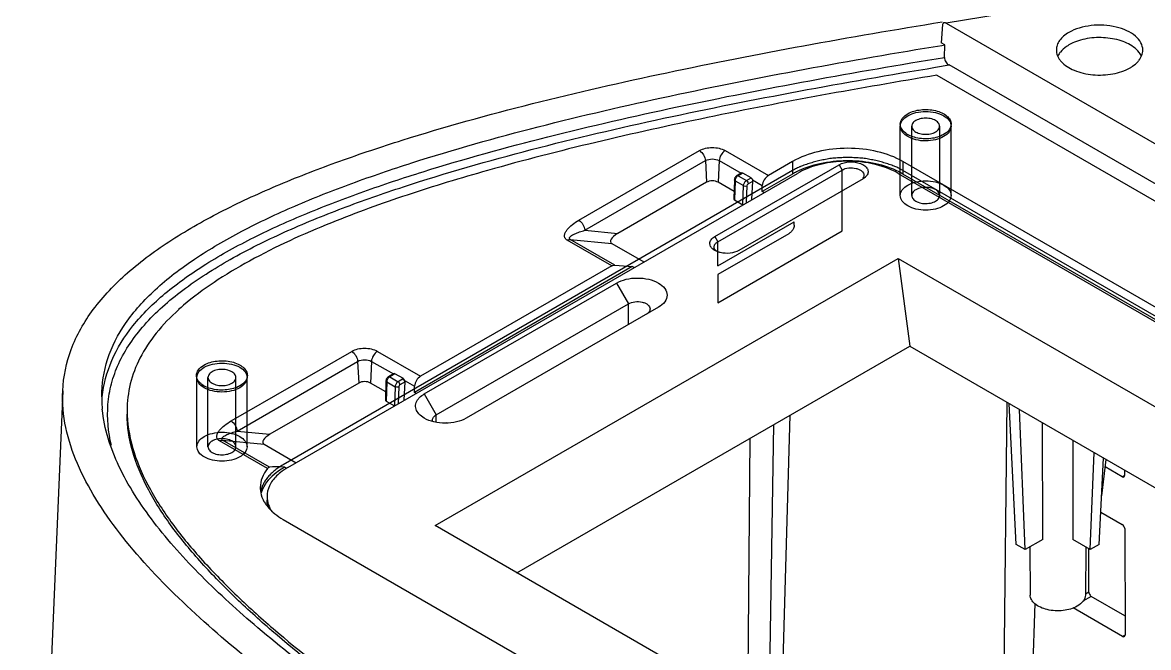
# Model space of a CAD drawing. Header units: millimetres. Extents: x 480 to 3134, y 272 to 1195.
# Drawn here: x 1160 to 1292.8, y 981.4 to 1055.1 of the extents above; entities that cross this region are included whole.
import ezdxf

# ---------------------------------------------------------------- set-up
doc = ezdxf.new("R2010")
doc.units = ezdxf.units.MM

msp = doc.modelspace()

# ---------------------------------------------------------------- linework, layer by layer
at = {"color": 7, "linetype": 'Continuous'}
for p, q in [((1268.48, 1054.84), (1268.32, 1052.68)), ((1268.9, 1055), (1315.34, 1028.19)), ((1268.72, 1052.44), (1268.32, 1052.68)), ((1268.37, 1052.38), (1268.72, 1052.44)), ((1268.69, 1050.97), (1268.72, 1052.44)), ((1267.65, 1049.8), (1269.24, 1050.07)), ((1399.24, 975.01), (1269.24, 1050.07)), ((1267.81, 1048.86), (1396.68, 974.46)), ((1263.48, 1034.68), (1263.48, 1042.85)), ((1264.83, 1034.68), (1264.83, 1042.85)), ((1268.13, 1034.68), (1268.13, 1042.85)), ((1269.48, 1034.68), (1269.48, 1042.85)), ((1225.56, 1031.75), (1239.79, 1039.97)), ((1242.83, 1039.97), (1247.92, 1037.03)), ((1226.27, 1030.57), (1240.5, 1038.79)), ((1240.5, 1038.79), (1240.61, 1036.23)), ((1242.12, 1038.79), (1242.01, 1036.23)), ((1242.12, 1038.79), (1244.7, 1037.3)), ((1250.78, 1038.68), (1247.92, 1037.03)), ((1250.78, 1038.68), (1250.78, 1037.21)), ((1263.8, 1038.68), (1263.8, 1037.21)), ((1379.05, 972.14), (1263.8, 1038.68)), ((1250.78, 1037.62), (1190.68, 1002.92)), ((1191.25, 1002.59), (1251.35, 1037.29)), ((1241.6, 1029.83), (1256.27, 1038.3)), ((1241.96, 1029.21), (1256.63, 1037.68)), ((1244.74, 1037.33), (1244.2, 1037.02)), ((1244.9, 1037.32), (1244.35, 1037.01)), ((1245.88, 1036.75), (1244.9, 1037.32)), ((1251.01, 1037.74), (1250.78, 1037.62)), ((1256.27, 1038.3), (1256.63, 1037.68)), ((1256.63, 1035.24), (1256.63, 1037.68)), ((1263.23, 1037.29), (1378.49, 970.75)), ((1263.8, 1037.62), (1263.49, 1037.79)), ((1379.05, 971.08), (1263.8, 1037.62)), ((1240.61, 1036.23), (1230.15, 1030.19)), ((1243.87, 1035.16), (1242.01, 1036.23)), ((1243.91, 1036.53), (1243.84, 1034.28)), ((1243.99, 1036.41), (1243.93, 1034.15)), ((1244.01, 1036.5), (1243.99, 1036.41)), ((1243.99, 1036.41), (1244.98, 1035.84)), ((1244.35, 1037.01), (1245.34, 1036.43)), ((1259.1, 1036.66), (1244.43, 1028.19)), ((1245.34, 1036.43), (1245.88, 1036.75)), ((1245.55, 1036.07), (1246.08, 1036.37)), ((1245.98, 1034.2), (1246.08, 1036.37)), ((1246.05, 1036.52), (1247.21, 1035.85)), ((1250.78, 1037.21), (1247.18, 1035.13)), ((1379.05, 970.67), (1263.8, 1037.21)), ((1244.92, 1033.58), (1244.98, 1035.84)), ((1245.35, 1033.83), (1245.41, 1035.83)), ((1247.18, 1035.13), (1247.21, 1035.85)), ((1247.39, 1035.01), (1247.18, 1035.13)), ((1256.63, 1030.5), (1256.63, 1035.24)), ((1243.93, 1034.15), (1244.92, 1033.58)), ((1241.96, 1026.36), (1250.98, 1031.57)), ((1250.98, 1031.16), (1250.98, 1031.57)), ((1229.46, 1026.37), (1224.2, 1029.41)), ((1229.81, 1026.47), (1224.55, 1029.5)), ((1224.55, 1029.5), (1229.46, 1029.01)), ((1226.27, 1030.57), (1230.15, 1030.19)), ((1241.6, 1029.83), (1241.96, 1029.21)), ((1241.96, 1022.03), (1256.63, 1030.5)), ((1250.33, 1030.17), (1241.96, 1025.34)), ((1229.46, 1029.01), (1233.24, 1026.84)), ((1241.96, 1028.06), (1241.96, 1029.21)), ((1241.96, 1026.36), (1241.96, 1028.06)), ((1208.62, 995.74), (1263.22, 1027.26)), ((1263.22, 1027.26), (1264.59, 1016.92)), ((1263.22, 1027.26), (1361.11, 970.75)), ((1231.87, 1026.29), (1206.17, 1011.45)), ((1229.46, 1026.37), (1206.91, 1013.35)), ((1229.81, 1026.47), (1231.87, 1026.29)), ((1232.08, 1026.17), (1231.87, 1026.29)), ((1241.96, 1025.34), (1241.96, 1022.03)), ((1207.34, 1011.27), (1230, 1024.35)), ((1230, 1024.35), (1231.41, 1021.9)), ((1208.75, 1008.82), (1231.41, 1021.9)), ((1234.95, 1021.49), (1212.29, 1008.41)), ((1231.41, 1019.45), (1231.41, 1021.9)), ((1184.55, 1008.08), (1198.78, 1016.29)), ((1201.82, 1016.29), (1206.91, 1013.35)), ((1218.27, 990.17), (1264.59, 1016.92)), ((1264.59, 1016.92), (1352.83, 965.97)), ((1185.26, 1006.89), (1199.48, 1015.11)), ((1199.48, 1015.11), (1199.6, 1012.55)), ((1201.11, 1015.11), (1201, 1012.55)), ((1201.11, 1015.11), (1203.69, 1013.62)), ((1203.72, 1013.65), (1203.12, 1013.3)), ((1203.88, 1013.64), (1203.27, 1013.29)), ((1204.87, 1013.07), (1203.88, 1013.64)), ((1180.52, 1005.04), (1180.52, 1013.2)), ((1181.82, 1005.04), (1181.82, 1013.2)), ((1185.12, 1005.04), (1185.12, 1013.2)), ((1186.43, 1005.04), (1186.43, 1013.2)), ((1199.6, 1012.55), (1189.13, 1006.51)), ((1202.79, 1011.52), (1201, 1012.55)), ((1202.82, 1012.81), (1202.76, 1010.56)), ((1202.91, 1012.69), (1202.84, 1010.43)), ((1202.92, 1012.78), (1202.91, 1012.69)), ((1202.91, 1012.69), (1203.9, 1012.12)), ((1203.16, 1013.31), (1203.12, 1013.3)), ((1203.27, 1013.29), (1204.26, 1012.71)), ((1203.9, 1012.12), (1203.83, 1009.86)), ((1204.87, 1013.07), (1204.26, 1012.71)), ((1204.33, 1012.11), (1204.27, 1010.11)), ((1205.07, 1012.69), (1204.47, 1012.35)), ((1204.82, 1012.96), (1206.2, 1012.17)), ((1204.97, 1010.52), (1205.07, 1012.69)), ((1206.17, 1011.45), (1206.2, 1012.17)), ((1164.7, 1011.63), (1159.95, 900.68)), ((1206.38, 1011.33), (1206.17, 1011.45)), ((1207.34, 1011.27), (1208.75, 1008.82)), ((1202.84, 1010.43), (1203.83, 1009.86)), ((1276.07, 1010.29), (1275.47, 957.15)), ((1277.17, 993.51), (1276.32, 1010.14)), ((1278.23, 992.9), (1277.54, 1009.44)), ((1208.75, 1007.93), (1208.75, 1008.82)), ((1249.47, 972.16), (1250.49, 1008.78)), ((1185.26, 1006.89), (1189.13, 1006.51)), ((1209.88, 1007.84), (1209.97, 1007.89)), ((1209.97, 1007.83), (1209.97, 1007.89)), ((1248.02, 973), (1248.55, 1007.66)), ((1280.29, 994.09), (1280.26, 1007.87)), ((1188.84, 1002.46), (1183.19, 1005.73)), ((1189.08, 1002.63), (1183.54, 1005.82)), ((1183.54, 1005.82), (1188.45, 1005.34)), ((1245.72, 1006.02), (1245.47, 974.47)), ((1283.85, 1005.79), (1283.83, 994.09)), ((1188.45, 1005.34), (1192.22, 1003.16)), ((1285.89, 992.9), (1286.37, 1004.34)), ((1286.95, 993.51), (1287.47, 1003.7)), ((1287.24, 999.23), (1287.75, 1003.54)), ((1190.68, 1002.63), (1190.68, 1002.51)), ((1190.86, 1002.61), (1190.68, 1002.63)), ((1190.86, 1002.61), (1190.68, 1002.51)), ((1191.09, 1002.48), (1190.86, 1002.61)), ((1289.65, 1001.49), (1287.64, 1002.65)), ((1289.93, 1001.65), (1289.65, 1001.49)), ((1289.93, 1002.28), (1289.93, 1001.65)), ((1190.68, 996.47), (1305.94, 929.93)), ((1287.14, 997.32), (1289.67, 995.87)), ((1306.51, 939.23), (1208.62, 995.74)), ((1289.95, 995.38), (1289.99, 982.83)), ((1278.23, 992.9), (1277.17, 993.51)), ((1280.29, 994.09), (1278.23, 992.9)), ((1285.89, 992.9), (1283.83, 994.09)), ((1286.95, 993.51), (1285.89, 992.9)), ((1278.75, 993.2), (1278.81, 987.55)), ((1285.37, 993.2), (1285.31, 987.55)), ((1285.73, 987.88), (1285.73, 992.99)), ((1286.01, 987.39), (1285.03, 986.82)), ((1285.73, 987.88), (1285.31, 987.64)), ((1289.98, 985.1), (1286.01, 987.39)), ((1279.34, 986.56), (1278.39, 955.46)), ((1289.71, 982.66), (1283.87, 986.03)), ((1289.99, 982.83), (1289.71, 982.66))]:
    msp.add_line(p, q, dxfattribs=at)
for centre, radius, start, end in [((1421.87, 117.14), 950.26, 98.91183, 99.2636), ((1284.49, 1052.3), 2.72, 217.9424, 221.4531), ((1289.49, 1052.29), 2.72, 318.525, 322.0413), ((1257.29, 1024.29), 14.42, 92.9309, 94.1588), ((1257.29, 1022.74), 16.03, 89.4398, 90.5605), ((1255.31, 1029.37), 9.05, 116.6633, 119.9676), ((1259.27, 1029.37), 9.05, 60.0328, 63.3371), ((1244.54, 1036.49), 0.637, 140.4187, 158.3885), ((1198.5, 998.93), 30.03, 130.6264, 132.1027), ((1184.52, 1010.94), 15.23, 180.0223, 184.6759), ((1185.1, 1010.98), 15.81, 184.6563, 185.4274), ((1208.67, 1009.04), 1.73, 316.006, 318.4188), ((1194.77, 996.45), 7.08, 123.4743, 124.0587), ((1194.86, 996.31), 7.25, 122.3926, 123.4725), ((1194.93, 996.19), 7.39, 122.0291, 122.395), ((1194.99, 996.1), 7.49, 121.3536, 122.0284), ((1195.09, 995.93), 7.7, 119.9959, 121.3506), ((1191.41, 998.68), 3.43, 156.6551, 164.6098), ((1191.73, 1000.44), 3.78, 204.809, 207.935), ((1191.88, 1000.52), 3.96, 207.9323, 210.3196)]:
    msp.add_arc(centre, radius, start, end, dxfattribs=at)
for centre, major_axis, ratio, start_param, end_param in [((1245.87, 1036.49), (-0.137, 0.267), 0.606734, -2.327116, -1.794502), ((1244.14, 1034.27), (0.3, 0), 0.577342, 3.124126, 3.926386), ((1230.92, 1029.82), (1.6, 0.65), 0.39099, 1.91164, 3.437021), ((1203.86, 1013.39), (-0.137, 0.267), 0.606734, -0.756319, 0.029056), ((1204.85, 1012.82), (-0.137, 0.267), 0.606734, -2.327116, -0.756319), ((1203.06, 1010.55), (0.3, 0), 0.577342, 3.124126, 3.926386), ((1189.91, 1006.14), (1.6, 0.65), 0.39099, 1.91164, 3.437021), ((1197.19, 998.87), (9.17, -3.21), 0.220653, 2.433303, 2.726646), ((1289.65, 1001.82), (-0.201, 0.346), 0.575338, -3.928715, -2.357919), ((1289.67, 995.54), (-0.201, 0.346), 0.575338, -2.357919, -0.787123), ((1289.7, 982.99), (-0.201, 0.346), 0.575338, -3.928715, -2.357919)]:
    msp.add_ellipse(centre, major_axis=major_axis, ratio=ratio, start_param=start_param, end_param=end_param, dxfattribs=at)
for points, knots in [([(1164.7, 1011.63), (1164.77, 1013.29), (1165.48, 1016.74), (1168.22, 1021.51), (1172.37, 1025.81), (1177.62, 1029.64), (1183.69, 1033.05), (1190.34, 1036.08), (1197.41, 1038.8), (1207.31, 1042.11), (1220.16, 1045.65), (1235.98, 1049.26), (1252.11, 1052.41), (1262.97, 1054.27), (1268.43, 1055.16)], [0, 0, 0, 0, 0.042396, 0.087927, 0.138334, 0.193654, 0.252987, 0.315314, 0.379812, 0.445888, 0.581228, 0.719316, 0.8591, 1, 1, 1, 1]), ([(1268.54, 1055), (1268.54, 1054.99), (1268.5, 1054.94), (1268.49, 1054.89), (1268.48, 1054.84)], [0, 0, 0, 0, 0.227967, 1, 1, 1, 1]), ([(1268.9, 1055), (1268.88, 1055.01), (1268.8, 1055.05), (1268.72, 1055.07), (1268.66, 1055.06)], [0, 0, 0, 0, 0.279605, 1, 1, 1, 1]), ([(1292.09, 1051.83), (1292.09, 1052.12), (1291.91, 1052.76), (1291.22, 1053.55), (1290.19, 1054.17), (1288.91, 1054.6), (1287.48, 1054.8), (1286.01, 1054.76), (1284.61, 1054.48), (1283.76, 1054.13), (1283.38, 1053.91)], [0, 0, 0, 0, 0.086934, 0.186404, 0.303795, 0.437609, 0.582115, 0.729425, 0.871188, 1, 1, 1, 1]), ([(1283.38, 1053.91), (1283.16, 1053.78), (1282.75, 1053.5), (1282.27, 1052.99), (1281.96, 1052.43), (1281.89, 1052.02), (1281.89, 1051.83)], [0, 0, 0, 0, 0.289541, 0.549114, 0.782258, 1, 1, 1, 1]), ([(1291.17, 1052.05), (1290.69, 1052.44), (1289.47, 1053.03), (1287.42, 1053.38), (1285.3, 1053.23), (1283.95, 1052.77), (1283.38, 1052.44)], [0, 0, 0, 0, 0.225651, 0.487909, 0.756855, 1, 1, 1, 1]), ([(1169.29, 1010.93), (1169.29, 1012.42), (1169.77, 1015.52), (1172.03, 1019.86), (1175.63, 1023.82), (1180.34, 1027.39), (1185.91, 1030.62), (1192.14, 1033.55), (1198.86, 1036.19), (1208.4, 1039.43), (1220.9, 1042.94), (1236.38, 1046.51), (1252.26, 1049.65), (1262.97, 1051.5), (1268.37, 1052.38)], [0, 0, 0, 0, 0.039729, 0.081845, 0.12877, 0.181247, 0.238699, 0.300094, 0.364462, 0.431037, 0.568708, 0.710311, 0.854353, 1, 1, 1, 1]), ([(1283.38, 1052.44), (1283.28, 1052.38), (1282.91, 1052.15), (1282.57, 1051.85), (1282.37, 1051.6)], [0, 0, 0, 0, 0.268125, 1, 1, 1, 1]), ([(1291.91, 1051.12), (1291.88, 1051.21), (1291.68, 1051.56), (1291.4, 1051.85), (1291.17, 1052.05)], [0, 0, 0, 0, 0.23318, 1, 1, 1, 1]), ([(1169.36, 1010.91), (1169.51, 1012.38), (1170.31, 1015.42), (1172.95, 1019.57), (1176.81, 1023.35), (1181.68, 1026.77), (1187.32, 1029.87), (1193.57, 1032.67), (1200.25, 1035.22), (1209.69, 1038.35), (1222.02, 1041.74), (1237.25, 1045.22), (1252.86, 1048.29), (1263.39, 1050.1), (1268.69, 1050.97)], [0, 0, 0, 0, 0.039832, 0.082854, 0.130949, 0.184393, 0.242448, 0.304102, 0.368467, 0.43486, 0.571837, 0.712501, 0.85548, 1, 1, 1, 1]), ([(1268.69, 1050.97), (1268.68, 1050.78), (1268.83, 1050.42), (1269.08, 1050.15), (1269.24, 1050.07)], [0, 0, 0, 0, 0.505611, 1, 1, 1, 1]), ([(1281.89, 1051.83), (1281.89, 1051.62), (1281.97, 1051.18), (1282.2, 1050.8), (1282.34, 1050.62)], [0, 0, 0, 0, 0.480541, 1, 1, 1, 1]), ([(1282.37, 1051.6), (1282.33, 1051.56), (1282.21, 1051.4), (1282.1, 1051.22), (1282.04, 1051.08)], [0, 0, 0, 0, 0.259806, 1, 1, 1, 1]), ([(1291.64, 1050.62), (1291.78, 1050.8), (1292, 1051.18), (1292.09, 1051.62), (1292.09, 1051.83)], [0, 0, 0, 0, 0.519482, 1, 1, 1, 1]), ([(1170.44, 1005.17), (1170.06, 1006.76), (1169.82, 1009.25), (1170.38, 1012.51), (1171.57, 1015.8), (1174.3, 1019.72), (1178.9, 1023.75), (1184.53, 1027.31), (1190.88, 1030.46), (1197.73, 1033.26), (1207.41, 1036.64), (1220.04, 1040.24), (1235.62, 1043.88), (1251.54, 1047.05), (1262.26, 1048.92), (1267.65, 1049.8)], [0, 0, 0, 0, 0.042545, 0.063992, 0.086097, 0.133675, 0.186962, 0.245301, 0.307382, 0.3721, 0.438679, 0.57549, 0.715363, 0.857083, 1, 1, 1, 1]), ([(1282.44, 1050.49), (1282.86, 1050.03), (1284.08, 1049.28), (1286.22, 1048.82), (1288.5, 1048.91), (1289.97, 1049.39), (1290.59, 1049.75)], [0, 0, 0, 0, 0.215589, 0.476824, 0.751244, 1, 1, 1, 1]), ([(1290.59, 1049.75), (1290.69, 1049.8), (1291.03, 1050.01), (1291.34, 1050.27), (1291.53, 1050.49)], [0, 0, 0, 0, 0.2662, 1, 1, 1, 1]), ([(1267.81, 1048.86), (1258.75, 1047.36), (1245.29, 1044.93), (1227.65, 1041.04), (1219.04, 1038.83), (1214.81, 1037.63)], [0, 0, 0, 0, 0.508048, 0.756862, 1, 1, 1, 1]), ([(1263.48, 1043.09), (1263.48, 1043.33), (1263.69, 1043.85), (1264.11, 1044.17), (1264.36, 1044.32)], [0, 0, 0, 0, 0.449171, 1, 1, 1, 1]), ([(1268.6, 1041.62), (1268.3, 1041.45), (1267.6, 1041.19), (1266.48, 1041.07), (1265.36, 1041.19), (1264.39, 1041.55), (1263.69, 1042.09), (1263.39, 1042.85), (1263.69, 1043.6), (1264.11, 1043.93), (1264.36, 1044.07)], [0, 0, 0, 0, 0.138747, 0.292446, 0.446145, 0.584893, 0.699203, 0.792447, 0.88569, 1, 1, 1, 1]), ([(1264.36, 1044.32), (1264.82, 1044.58), (1265.93, 1044.88), (1267.34, 1044.81), (1268.37, 1044.47), (1268.97, 1044.1), (1269.38, 1043.64), (1269.48, 1043.26), (1269.48, 1043.09)], [0, 0, 0, 0, 0.269887, 0.561312, 0.695453, 0.813137, 0.912853, 1, 1, 1, 1]), ([(1264.36, 1044.07), (1264.66, 1044.25), (1265.36, 1044.5), (1266.48, 1044.62), (1267.6, 1044.5), (1268.57, 1044.15), (1269.28, 1043.6), (1269.57, 1042.85), (1269.28, 1042.09), (1268.85, 1041.77), (1268.6, 1041.62)], [0, 0, 0, 0, 0.138747, 0.292446, 0.446145, 0.584893, 0.699203, 0.792447, 0.88569, 1, 1, 1, 1]), ([(1268.6, 1041.87), (1268.14, 1041.6), (1267.03, 1041.3), (1265.63, 1041.37), (1264.6, 1041.71), (1263.99, 1042.08), (1263.59, 1042.54), (1263.48, 1042.92), (1263.48, 1043.09)], [0, 0, 0, 0, 0.269887, 0.561312, 0.695453, 0.813137, 0.912853, 1, 1, 1, 1]), ([(1265.32, 1043.52), (1265.16, 1043.43), (1264.89, 1043.23), (1264.78, 1042.71), (1265.09, 1042.27), (1265.63, 1042), (1266.3, 1041.87), (1267.01, 1041.91), (1267.46, 1042.06), (1267.65, 1042.17)], [0, 0, 0, 0, 0.128556, 0.232561, 0.34594, 0.491218, 0.662554, 0.839737, 1, 1, 1, 1]), ([(1267.65, 1042.17), (1267.8, 1042.26), (1268.07, 1042.47), (1268.18, 1042.98), (1267.87, 1043.42), (1267.34, 1043.7), (1266.66, 1043.82), (1265.96, 1043.78), (1265.51, 1043.63), (1265.32, 1043.52)], [0, 0, 0, 0, 0.128556, 0.232561, 0.34594, 0.491218, 0.662554, 0.839737, 1, 1, 1, 1]), ([(1269.48, 1043.09), (1269.48, 1042.86), (1269.28, 1042.34), (1268.85, 1042.01), (1268.6, 1041.87)], [0, 0, 0, 0, 0.449171, 1, 1, 1, 1]), ([(1239.79, 1039.97), (1240.24, 1040.23), (1241.31, 1040.43), (1242.38, 1040.23), (1242.83, 1039.97)], [0, 0, 0, 0, 0.500001, 1, 1, 1, 1]), ([(1239.79, 1039.97), (1239.99, 1039.85), (1240.32, 1039.48), (1240.49, 1039.02), (1240.5, 1038.79)], [0, 0, 0, 0, 0.496693, 1, 1, 1, 1]), ([(1242.83, 1039.97), (1242.63, 1039.85), (1242.3, 1039.48), (1242.13, 1039.02), (1242.12, 1038.79)], [0, 0, 0, 0, 0.496692, 1, 1, 1, 1]), ([(1263.8, 1038.68), (1262.87, 1039.22), (1260.72, 1039.99), (1257.29, 1040.37), (1253.86, 1039.99), (1251.71, 1039.22), (1250.78, 1038.68)], [0, 0, 0, 0, 0.237238, 0.500001, 0.762763, 1, 1, 1, 1]), ([(1240.5, 1038.79), (1240.74, 1038.93), (1241.31, 1039.04), (1241.88, 1038.93), (1242.12, 1038.79)], [0, 0, 0, 0, 0.499999, 1, 1, 1, 1]), ([(1257.13, 1038.77), (1256.08, 1038.76), (1254.05, 1038.54), (1252.11, 1037.9), (1251.24, 1037.46)], [0, 0, 0, 0, 0.521135, 1, 1, 1, 1]), ([(1256.24, 1038.68), (1255.35, 1038.61), (1253.66, 1038.33), (1252.05, 1037.7), (1251.35, 1037.29)], [0, 0, 0, 0, 0.524821, 1, 1, 1, 1]), ([(1262.62, 1038.19), (1262.42, 1038.26), (1262.01, 1038.4), (1261.49, 1038.56), (1261.08, 1038.7), (1260.64, 1038.8), (1260.07, 1038.9), (1259.51, 1039.01), (1259.06, 1039.08), (1258.59, 1039.1), (1258.12, 1039.13), (1257.65, 1039.15), (1257.29, 1039.19), (1256.94, 1039.15), (1256.47, 1039.13), (1256, 1039.1), (1255.53, 1039.08), (1255.07, 1039.01), (1254.51, 1038.9), (1253.95, 1038.8), (1253.5, 1038.71), (1253.1, 1038.56), (1252.58, 1038.4), (1252.16, 1038.26), (1251.96, 1038.19)], [0, 0, 0, 0, 0.0625, 0.125, 0.15625, 0.1875, 0.25, 0.3125, 0.34375, 0.375, 0.4375, 0.46875, 0.5, 0.53125, 0.5625, 0.625, 0.65625, 0.6875, 0.75, 0.8125, 0.84375, 0.875, 0.9375, 1, 1, 1, 1]), ([(1256.27, 1038.3), (1256.64, 1038.51), (1257.51, 1038.71), (1258.58, 1038.58), (1259.29, 1038.21), (1259.63, 1037.86), (1259.73, 1037.42), (1259.62, 1037.15), (1259.54, 1037.04)], [0, 0, 0, 0, 0.285042, 0.583116, 0.710668, 0.816265, 0.906698, 1, 1, 1, 1]), ([(1263.23, 1037.29), (1262.28, 1037.84), (1260.07, 1038.6), (1257.75, 1038.76), (1256.55, 1038.7)], [0, 0, 0, 0, 0.474759, 1, 1, 1, 1]), ([(1263.34, 1037.46), (1262.47, 1037.9), (1260.53, 1038.54), (1258.5, 1038.76), (1257.45, 1038.77)], [0, 0, 0, 0, 0.478866, 1, 1, 1, 1]), ([(1214.81, 1037.63), (1211.63, 1036.73), (1205.42, 1034.85), (1199.32, 1032.65), (1196.38, 1031.46)], [0, 0, 0, 0, 0.510487, 1, 1, 1, 1]), ([(1244.74, 1037.33), (1244.77, 1037.35), (1244.83, 1037.35), (1244.88, 1037.33), (1244.9, 1037.32)], [0, 0, 0, 0, 0.719958, 1, 1, 1, 1]), ([(1251.96, 1038.19), (1251.88, 1038.16), (1251.76, 1038.11), (1251.61, 1038.04), (1251.42, 1037.96), (1251.26, 1037.88), (1251.09, 1037.79), (1251.01, 1037.74)], [0, 0, 0, 0, 0.25, 0.375, 0.5, 0.75, 1, 1, 1, 1]), ([(1256.63, 1037.68), (1256.86, 1037.82), (1257.42, 1037.97), (1258.12, 1037.93), (1258.63, 1037.76), (1258.93, 1037.58), (1259.14, 1037.35), (1259.19, 1037.16), (1259.19, 1037.07)], [0, 0, 0, 0, 0.269912, 0.561327, 0.695469, 0.813137, 0.91285, 1, 1, 1, 1]), ([(1263.49, 1037.79), (1263.43, 1037.82), (1263.3, 1037.89), (1262.99, 1038.04), (1262.8, 1038.12), (1262.62, 1038.19)], [0, 0, 0, 0, 0.25, 0.5, 1, 1, 1, 1]), ([(1242.01, 1036.23), (1241.8, 1036.35), (1241.31, 1036.44), (1240.82, 1036.35), (1240.61, 1036.23)], [0, 0, 0, 0, 0.500001, 1, 1, 1, 1]), ([(1243.99, 1036.41), (1243.98, 1036.42), (1243.94, 1036.44), (1243.91, 1036.49), (1243.91, 1036.53)], [0, 0, 0, 0, 0.298539, 1, 1, 1, 1]), ([(1244.35, 1037.01), (1244.32, 1036.99), (1244.19, 1036.89), (1244.09, 1036.75), (1244.05, 1036.64)], [0, 0, 0, 0, 0.228603, 1, 1, 1, 1]), ([(1244.35, 1037.01), (1244.33, 1037.01), (1244.29, 1037.04), (1244.23, 1037.04), (1244.2, 1037.02)], [0, 0, 0, 0, 0.29391, 1, 1, 1, 1]), ([(1244.98, 1035.84), (1244.99, 1035.96), (1245.07, 1036.19), (1245.24, 1036.37), (1245.34, 1036.43)], [0, 0, 0, 0, 0.502232, 1, 1, 1, 1]), ([(1245.34, 1036.43), (1245.37, 1036.42), (1245.48, 1036.32), (1245.55, 1036.18), (1245.55, 1036.07)], [0, 0, 0, 0, 0.240497, 1, 1, 1, 1]), ([(1245.88, 1036.75), (1245.9, 1036.74), (1245.98, 1036.68), (1246.03, 1036.59), (1246.05, 1036.52)], [0, 0, 0, 0, 0.227662, 1, 1, 1, 1]), ([(1247.92, 1037.03), (1247.72, 1036.91), (1247.39, 1036.54), (1247.22, 1036.08), (1247.21, 1035.85)], [0, 0, 0, 0, 0.496706, 1, 1, 1, 1]), ([(1259.19, 1037.07), (1259.19, 1037.04), (1259.18, 1036.92), (1259.12, 1036.8), (1259.06, 1036.72)], [0, 0, 0, 0, 0.239432, 1, 1, 1, 1]), ([(1259.39, 1036.87), (1259.37, 1036.85), (1259.28, 1036.77), (1259.18, 1036.71), (1259.1, 1036.66)], [0, 0, 0, 0, 0.239219, 1, 1, 1, 1]), ([(1268.6, 1033.46), (1268.3, 1033.28), (1267.6, 1033.03), (1266.48, 1032.91), (1265.36, 1033.03), (1264.39, 1033.38), (1263.69, 1033.93), (1263.39, 1034.68), (1263.69, 1035.44), (1264.11, 1035.76), (1264.36, 1035.91)], [0, 0, 0, 0, 0.138747, 0.292446, 0.446145, 0.584893, 0.699203, 0.792447, 0.88569, 1, 1, 1, 1]), ([(1264.36, 1035.91), (1264.66, 1036.08), (1265.36, 1036.33), (1266.48, 1036.46), (1267.6, 1036.33), (1268.57, 1035.98), (1269.28, 1035.44), (1269.57, 1034.68), (1269.28, 1033.93), (1268.85, 1033.6), (1268.6, 1033.46)], [0, 0, 0, 0, 0.138747, 0.292446, 0.446145, 0.584893, 0.699203, 0.792447, 0.88569, 1, 1, 1, 1]), ([(1244.98, 1035.84), (1245.01, 1035.82), (1245.15, 1035.77), (1245.31, 1035.78), (1245.41, 1035.83)], [0, 0, 0, 0, 0.241417, 1, 1, 1, 1]), ([(1265.32, 1035.36), (1265.16, 1035.27), (1264.89, 1035.06), (1264.78, 1034.55), (1265.09, 1034.11), (1265.63, 1033.83), (1266.3, 1033.7), (1267.01, 1033.75), (1267.46, 1033.9), (1267.65, 1034.01)], [0, 0, 0, 0, 0.128556, 0.232561, 0.34594, 0.491218, 0.662554, 0.839737, 1, 1, 1, 1]), ([(1267.65, 1034.01), (1267.8, 1034.1), (1268.07, 1034.3), (1268.18, 1034.82), (1267.87, 1035.26), (1267.34, 1035.53), (1266.66, 1035.66), (1265.96, 1035.62), (1265.51, 1035.47), (1265.32, 1035.36)], [0, 0, 0, 0, 0.128556, 0.232561, 0.34594, 0.491218, 0.662554, 0.839737, 1, 1, 1, 1]), ([(1196.38, 1031.46), (1193.08, 1030.13), (1188.34, 1027.99), (1182.6, 1024.56), (1180.09, 1022.7), (1178.95, 1021.72)], [0, 0, 0, 0, 0.53269, 0.775982, 1, 1, 1, 1]), ([(1224.2, 1029.41), (1224.09, 1029.47), (1223.89, 1029.66), (1223.86, 1030.04), (1223.99, 1030.37), (1224.29, 1030.8), (1224.81, 1031.28), (1225.3, 1031.6), (1225.56, 1031.75)], [0, 0, 0, 0, 0.125637, 0.230434, 0.339012, 0.456516, 0.715231, 1, 1, 1, 1]), ([(1225.56, 1031.75), (1225.77, 1031.64), (1226.09, 1031.27), (1226.26, 1030.81), (1226.27, 1030.57)], [0, 0, 0, 0, 0.496692, 1, 1, 1, 1]), ([(1250.98, 1031.16), (1250.98, 1031.07), (1250.94, 1030.89), (1250.81, 1030.62), (1250.6, 1030.37), (1250.43, 1030.23), (1250.33, 1030.17)], [0, 0, 0, 0, 0.203355, 0.451527, 0.723341, 1, 1, 1, 1]), ([(1224.2, 1029.41), (1224.23, 1029.42), (1224.34, 1029.48), (1224.47, 1029.51), (1224.55, 1029.5)], [0, 0, 0, 0, 0.279639, 1, 1, 1, 1]), ([(1224.55, 1029.5), (1224.51, 1029.53), (1224.44, 1029.59), (1224.46, 1029.71), (1224.53, 1029.8), (1224.65, 1029.91), (1224.83, 1030.03), (1225.08, 1030.15), (1225.36, 1030.27), (1225.75, 1030.42), (1226.06, 1030.51), (1226.27, 1030.57)], [0, 0, 0, 0, 0.062762, 0.106595, 0.153502, 0.205189, 0.319249, 0.443422, 0.574809, 0.711885, 1, 1, 1, 1]), ([(1241.02, 1029.01), (1241.02, 1029.17), (1241.15, 1029.51), (1241.44, 1029.73), (1241.6, 1029.83)], [0, 0, 0, 0, 0.44925, 1, 1, 1, 1]), ([(1241.17, 1028.57), (1241.14, 1028.6), (1241.06, 1028.73), (1241.02, 1028.89), (1241.02, 1029.01)], [0, 0, 0, 0, 0.266096, 1, 1, 1, 1]), ([(1241.6, 1028.19), (1241.56, 1028.22), (1241.4, 1028.32), (1241.25, 1028.45), (1241.17, 1028.57)], [0, 0, 0, 0, 0.271611, 1, 1, 1, 1]), ([(1241.52, 1028.6), (1241.52, 1028.72), (1241.62, 1028.98), (1241.83, 1029.14), (1241.96, 1029.21)], [0, 0, 0, 0, 0.449249, 1, 1, 1, 1]), ([(1241.63, 1028.27), (1241.61, 1028.3), (1241.55, 1028.4), (1241.52, 1028.51), (1241.52, 1028.6)], [0, 0, 0, 0, 0.266096, 1, 1, 1, 1]), ([(1242.25, 1027.94), (1242.21, 1027.95), (1242.06, 1027.99), (1241.9, 1028.05), (1241.79, 1028.1)], [0, 0, 0, 0, 0.258451, 1, 1, 1, 1]), ([(1244.43, 1028.19), (1244.12, 1028.01), (1243.38, 1027.81), (1242.63, 1027.85), (1242.25, 1027.94)], [0, 0, 0, 0, 0.480846, 1, 1, 1, 1]), ([(1229.46, 1026.37), (1229.49, 1026.39), (1229.6, 1026.44), (1229.72, 1026.47), (1229.81, 1026.47)], [0, 0, 0, 0, 0.279638, 1, 1, 1, 1]), ([(1230, 1024.35), (1230.35, 1024.55), (1231.17, 1024.85), (1232.47, 1024.99), (1233.78, 1024.85), (1234.91, 1024.44), (1235.73, 1023.8), (1236.08, 1022.92), (1235.74, 1022.04), (1235.24, 1021.66), (1234.95, 1021.49)], [0, 0, 0, 0, 0.138764, 0.292444, 0.446149, 0.584893, 0.699204, 0.792449, 0.885675, 1, 1, 1, 1]), ([(1231.41, 1021.9), (1231.65, 1022.04), (1232.2, 1022.19), (1232.9, 1022.15), (1233.42, 1021.98), (1233.72, 1021.8), (1233.92, 1021.56), (1233.97, 1021.38), (1233.97, 1021.29)], [0, 0, 0, 0, 0.269912, 0.561329, 0.69547, 0.813137, 0.91285, 1, 1, 1, 1]), ([(1178.37, 1021.21), (1177.42, 1020.35), (1175.71, 1018.59), (1173.73, 1015.63), (1172.54, 1012.51), (1172.29, 1010.36), (1172.29, 1009.3)], [0, 0, 0, 0, 0.279129, 0.533129, 0.76968, 1, 1, 1, 1]), ([(1233.97, 1021.29), (1233.97, 1021.17), (1233.87, 1020.91), (1233.66, 1020.75), (1233.53, 1020.68)], [0, 0, 0, 0, 0.44925, 1, 1, 1, 1]), ([(1198.78, 1016.29), (1199.23, 1016.55), (1200.3, 1016.76), (1201.37, 1016.55), (1201.82, 1016.29)], [0, 0, 0, 0, 0.500001, 1, 1, 1, 1]), ([(1198.78, 1016.29), (1198.98, 1016.17), (1199.31, 1015.8), (1199.47, 1015.35), (1199.48, 1015.11)], [0, 0, 0, 0, 0.496693, 1, 1, 1, 1]), ([(1201.82, 1016.29), (1201.61, 1016.17), (1201.29, 1015.8), (1201.12, 1015.35), (1201.11, 1015.11)], [0, 0, 0, 0, 0.496692, 1, 1, 1, 1]), ([(1180.48, 1013.45), (1180.47, 1013.68), (1180.68, 1014.2), (1181.11, 1014.53), (1181.35, 1014.67)], [0, 0, 0, 0, 0.449171, 1, 1, 1, 1]), ([(1181.35, 1014.67), (1181.82, 1014.94), (1182.93, 1015.24), (1184.33, 1015.17), (1185.36, 1014.83), (1185.96, 1014.46), (1186.37, 1014), (1186.47, 1013.62), (1186.47, 1013.45)], [0, 0, 0, 0, 0.269887, 0.561312, 0.695453, 0.813137, 0.912853, 1, 1, 1, 1]), ([(1181.38, 1014.41), (1181.68, 1014.58), (1182.37, 1014.83), (1183.47, 1014.95), (1184.58, 1014.83), (1185.54, 1014.49), (1186.23, 1013.95), (1186.52, 1013.2), (1186.23, 1012.46), (1185.81, 1012.14), (1185.57, 1012)], [0, 0, 0, 0, 0.138747, 0.292446, 0.446145, 0.584893, 0.699203, 0.792447, 0.88569, 1, 1, 1, 1]), ([(1199.48, 1015.11), (1199.73, 1015.25), (1200.3, 1015.36), (1200.87, 1015.25), (1201.11, 1015.11)], [0, 0, 0, 0, 0.499999, 1, 1, 1, 1]), ([(1185.6, 1012.22), (1185.13, 1011.96), (1184.02, 1011.66), (1182.62, 1011.73), (1181.59, 1012.07), (1180.99, 1012.44), (1180.58, 1012.9), (1180.48, 1013.28), (1180.48, 1013.45)], [0, 0, 0, 0, 0.269887, 0.561312, 0.695453, 0.813137, 0.912853, 1, 1, 1, 1]), ([(1185.57, 1012), (1185.27, 1011.82), (1184.58, 1011.57), (1183.48, 1011.45), (1182.37, 1011.57), (1181.41, 1011.92), (1180.72, 1012.46), (1180.43, 1013.2), (1180.72, 1013.95), (1181.14, 1014.27), (1181.38, 1014.41)], [0, 0, 0, 0, 0.138747, 0.292446, 0.446145, 0.584893, 0.699203, 0.792447, 0.88569, 1, 1, 1, 1]), ([(1182.31, 1013.88), (1182.16, 1013.79), (1181.89, 1013.58), (1181.77, 1013.07), (1182.09, 1012.63), (1182.62, 1012.36), (1183.3, 1012.23), (1184, 1012.27), (1184.45, 1012.42), (1184.64, 1012.53)], [0, 0, 0, 0, 0.128556, 0.232561, 0.34594, 0.491218, 0.662554, 0.839737, 1, 1, 1, 1]), ([(1184.64, 1012.53), (1184.79, 1012.62), (1185.06, 1012.83), (1185.18, 1013.34), (1184.86, 1013.78), (1184.33, 1014.05), (1183.65, 1014.18), (1182.95, 1014.14), (1182.5, 1013.99), (1182.31, 1013.88)], [0, 0, 0, 0, 0.128556, 0.232561, 0.34594, 0.491218, 0.662554, 0.839737, 1, 1, 1, 1]), ([(1186.47, 1013.45), (1186.47, 1013.22), (1186.27, 1012.69), (1185.84, 1012.37), (1185.6, 1012.22)], [0, 0, 0, 0, 0.449171, 1, 1, 1, 1]), ([(1206.91, 1013.35), (1206.7, 1013.23), (1206.38, 1012.87), (1206.21, 1012.41), (1206.2, 1012.17)], [0, 0, 0, 0, 0.496706, 1, 1, 1, 1]), ([(1201, 1012.55), (1200.79, 1012.67), (1200.3, 1012.77), (1199.8, 1012.67), (1199.6, 1012.55)], [0, 0, 0, 0, 0.500001, 1, 1, 1, 1]), ([(1202.91, 1012.69), (1202.9, 1012.7), (1202.86, 1012.72), (1202.82, 1012.78), (1202.82, 1012.81)], [0, 0, 0, 0, 0.298539, 1, 1, 1, 1]), ([(1203.27, 1013.29), (1203.23, 1013.27), (1203.1, 1013.17), (1203.01, 1013.03), (1202.96, 1012.92)], [0, 0, 0, 0, 0.228603, 1, 1, 1, 1]), ([(1204.26, 1012.71), (1204.15, 1012.66), (1203.99, 1012.47), (1203.91, 1012.24), (1203.9, 1012.12)], [0, 0, 0, 0, 0.497768, 1, 1, 1, 1]), ([(1204.33, 1012.11), (1204.3, 1012.09), (1204.16, 1012.05), (1204, 1012.06), (1203.9, 1012.12)], [0, 0, 0, 0, 0.2381, 1, 1, 1, 1]), ([(1204.47, 1012.35), (1204.47, 1012.37), (1204.46, 1012.47), (1204.41, 1012.56), (1204.36, 1012.62)], [0, 0, 0, 0, 0.228741, 1, 1, 1, 1]), ([(1186.57, 979.96), (1183.74, 982.26), (1178.37, 986.93), (1172.38, 993.34), (1168.55, 998.78), (1166.34, 1002.93), (1164.91, 1007.22), (1164.63, 1010.18), (1164.7, 1011.63)], [0, 0, 0, 0, 0.276045, 0.536895, 0.660169, 0.777981, 0.890626, 1, 1, 1, 1]), ([(1207.34, 1008.41), (1207.1, 1008.54), (1206.7, 1008.84), (1206.32, 1009.45), (1206.29, 1010.13), (1206.5, 1010.52), (1206.64, 1010.69)], [0, 0, 0, 0, 0.291102, 0.536406, 0.759814, 1, 1, 1, 1]), ([(1206.64, 1010.69), (1206.68, 1010.75), (1206.89, 1010.97), (1207.14, 1011.15), (1207.34, 1011.27)], [0, 0, 0, 0, 0.232698, 1, 1, 1, 1]), ([(1187.69, 983.69), (1185.4, 985.64), (1181.09, 989.56), (1176.27, 994.89), (1173.14, 999.32), (1170.72, 1003.63), (1169.58, 1007.15), (1169.36, 1009.48)], [0, 0, 0, 0, 0.279011, 0.5413, 0.664752, 0.782373, 1, 1, 1, 1]), ([(1172.29, 1009.3), (1172.29, 1007.83), (1172.78, 1004.77), (1174.67, 1000.36), (1177.45, 996.02), (1180.95, 991.77), (1185.02, 987.6), (1191.13, 982.06), (1196.1, 978.18), (1199.54, 975.66)], [0, 0, 0, 0, 0.098855, 0.205391, 0.320954, 0.444891, 0.57593, 0.712807, 1, 1, 1, 1]), ([(1199.32, 975.41), (1195.91, 977.93), (1190.98, 981.79), (1184.91, 987.3), (1180.87, 991.45), (1177.4, 995.68), (1174.64, 1000), (1172.78, 1004.39), (1172.29, 1007.43), (1172.29, 1008.89)], [0, 0, 0, 0, 0.287173, 0.424025, 0.555035, 0.678946, 0.794502, 0.901068, 1, 1, 1, 1]), ([(1183.19, 1005.73), (1183.07, 1005.8), (1182.88, 1005.98), (1182.85, 1006.36), (1182.98, 1006.7), (1183.28, 1007.12), (1183.8, 1007.6), (1184.29, 1007.92), (1184.55, 1008.08)], [0, 0, 0, 0, 0.125637, 0.230434, 0.339012, 0.456516, 0.715231, 1, 1, 1, 1]), ([(1184.55, 1008.08), (1184.75, 1007.96), (1185.08, 1007.59), (1185.25, 1007.13), (1185.26, 1006.89)], [0, 0, 0, 0, 0.496692, 1, 1, 1, 1]), ([(1212.29, 1008.41), (1211.93, 1008.21), (1211.12, 1007.91), (1209.81, 1007.77), (1208.5, 1007.91), (1207.69, 1008.21), (1207.34, 1008.41)], [0, 0, 0, 0, 0.237247, 0.499998, 0.762789, 1, 1, 1, 1]), ([(1208.31, 1008.21), (1208.31, 1008.32), (1208.41, 1008.58), (1208.63, 1008.75), (1208.75, 1008.82)], [0, 0, 0, 0, 0.44925, 1, 1, 1, 1]), ([(1181.38, 1006.25), (1181.68, 1006.42), (1182.37, 1006.67), (1183.47, 1006.79), (1184.58, 1006.67), (1185.54, 1006.32), (1186.23, 1005.78), (1186.52, 1005.04), (1186.23, 1004.29), (1185.81, 1003.97), (1185.57, 1003.83)], [0, 0, 0, 0, 0.138747, 0.292446, 0.446145, 0.584893, 0.699203, 0.792447, 0.88569, 1, 1, 1, 1]), ([(1183.54, 1005.82), (1183.5, 1005.85), (1183.43, 1005.91), (1183.45, 1006.03), (1183.52, 1006.12), (1183.64, 1006.23), (1183.82, 1006.35), (1184.07, 1006.47), (1184.35, 1006.59), (1184.74, 1006.74), (1185.05, 1006.84), (1185.26, 1006.89)], [0, 0, 0, 0, 0.062762, 0.106595, 0.153502, 0.205189, 0.319249, 0.443422, 0.574809, 0.711885, 1, 1, 1, 1]), ([(1185.57, 1003.83), (1185.27, 1003.66), (1184.58, 1003.41), (1183.48, 1003.29), (1182.37, 1003.41), (1181.41, 1003.76), (1180.72, 1004.29), (1180.43, 1005.04), (1180.72, 1005.78), (1181.14, 1006.11), (1181.38, 1006.25)], [0, 0, 0, 0, 0.138747, 0.292446, 0.446145, 0.584893, 0.699203, 0.792447, 0.88569, 1, 1, 1, 1]), ([(1182.31, 1005.71), (1182.16, 1005.62), (1181.89, 1005.42), (1181.77, 1004.91), (1182.09, 1004.46), (1182.62, 1004.19), (1183.3, 1004.06), (1184, 1004.11), (1184.45, 1004.26), (1184.64, 1004.37)], [0, 0, 0, 0, 0.128556, 0.232561, 0.34594, 0.491218, 0.662554, 0.839737, 1, 1, 1, 1]), ([(1184.64, 1004.37), (1184.79, 1004.45), (1185.06, 1004.66), (1185.18, 1005.17), (1184.86, 1005.61), (1184.33, 1005.89), (1183.65, 1006.02), (1182.95, 1005.97), (1182.5, 1005.82), (1182.31, 1005.71)], [0, 0, 0, 0, 0.128556, 0.232561, 0.34594, 0.491218, 0.662554, 0.839737, 1, 1, 1, 1]), ([(1183.19, 1005.73), (1183.22, 1005.75), (1183.33, 1005.8), (1183.45, 1005.83), (1183.54, 1005.82)], [0, 0, 0, 0, 0.279639, 1, 1, 1, 1]), ([(1190.68, 1002.92), (1190.51, 1002.81), (1190.26, 1002.66), (1189.94, 1002.44), (1189.72, 1002.25), (1189.49, 1002.07), (1189.29, 1001.88), (1189.11, 1001.69), (1188.91, 1001.5), (1188.77, 1001.29), (1188.62, 1001.08), (1188.48, 1000.88), (1188.38, 1000.66), (1188.26, 1000.45), (1188.16, 1000.16), (1188.09, 999.93), (1188.05, 999.78)], [0, 0, 0, 0, 0.125, 0.1875, 0.25, 0.3125, 0.375, 0.4375, 0.5, 0.5625, 0.625, 0.6875, 0.75, 0.8125, 0.875, 1, 1, 1, 1]), ([(1188.84, 1002.46), (1188.58, 1002.14), (1188.15, 1001.43), (1187.99, 1000.62), (1187.99, 1000.23)], [0, 0, 0, 0, 0.520377, 1, 1, 1, 1]), ([(1190.68, 1002.51), (1190.4, 1002.35), (1189.43, 1001.71), (1188.59, 1000.81), (1188.26, 1000.04)], [0, 0, 0, 0, 0.280518, 1, 1, 1, 1]), ([(1189.91, 1001.59), (1189.57, 1001.25), (1189.01, 1000.51), (1188.79, 999.59), (1188.79, 999.16)], [0, 0, 0, 0, 0.527894, 1, 1, 1, 1]), ([(1188.84, 1002.46), (1188.86, 1002.49), (1188.92, 1002.56), (1189.01, 1002.62), (1189.08, 1002.63)], [0, 0, 0, 0, 0.300861, 1, 1, 1, 1]), ([(1190.8, 1002.32), (1190.72, 1002.26), (1190.41, 1002.04), (1190.11, 1001.79), (1189.91, 1001.59)], [0, 0, 0, 0, 0.259673, 1, 1, 1, 1]), ([(1187.99, 1000.23), (1187.99, 1000.11), (1188.01, 999.64), (1188.15, 999.18), (1188.3, 998.86)], [0, 0, 0, 0, 0.245639, 1, 1, 1, 1]), ([(1188.79, 999.16), (1188.79, 998.85), (1188.9, 998.21), (1189.2, 997.63), (1189.39, 997.36)], [0, 0, 0, 0, 0.483864, 1, 1, 1, 1]), ([(1188.47, 998.53), (1188.59, 998.33), (1189.17, 997.5), (1190, 996.86), (1190.68, 996.47)], [0, 0, 0, 0, 0.227012, 1, 1, 1, 1]), ([(1284.36, 986.23), (1283.86, 985.94), (1282.66, 985.62), (1281.14, 985.69), (1280.03, 986.06), (1279.37, 986.45), (1278.93, 986.95), (1278.81, 987.36), (1278.81, 987.55)], [0, 0, 0, 0, 0.26961, 0.560835, 0.695038, 0.812867, 0.912792, 1, 1, 1, 1]), ([(1285.31, 987.55), (1285.31, 987.29), (1285.08, 986.74), (1284.62, 986.38), (1284.36, 986.23)], [0, 0, 0, 0, 0.449381, 1, 1, 1, 1]), ([(1285.73, 987.88), (1285.73, 987.85), (1285.75, 987.72), (1285.81, 987.59), (1285.87, 987.52)], [0, 0, 0, 0, 0.228741, 1, 1, 1, 1]), ([(1285.87, 987.52), (1285.9, 987.48), (1285.95, 987.43), (1286, 987.4), (1286.01, 987.39)], [0, 0, 0, 0, 0.768934, 1, 1, 1, 1]), ([(1198.99, 974.9), (1198.01, 975.61), (1194.15, 978.43), (1190.4, 981.39), (1187.69, 983.69)], [0, 0, 0, 0, 0.254721, 1, 1, 1, 1])]:
    msp.add_open_spline(points, degree=3, knots=knots, dxfattribs=at)
for points in [[(1268.66, 1055.06), (1268.61, 1055.05), (1268.57, 1055.03), (1268.54, 1055)], [(1243.95, 1036.72), (1243.92, 1036.66), (1243.91, 1036.6), (1243.91, 1036.53)], [(1244.05, 1036.64), (1244.03, 1036.59), (1244.01, 1036.55), (1244.01, 1036.5)], [(1244.2, 1037.02), (1244.14, 1036.99), (1244.09, 1036.94), (1244.05, 1036.89)], [(1245.41, 1035.83), (1245.41, 1035.92), (1245.47, 1036.02), (1245.55, 1036.07)], [(1259.54, 1037.04), (1259.49, 1036.98), (1259.44, 1036.92), (1259.39, 1036.87)], [(1241.79, 1028.1), (1241.73, 1028.12), (1241.66, 1028.16), (1241.6, 1028.19)], [(1241.79, 1028.1), (1241.73, 1028.15), (1241.68, 1028.21), (1241.63, 1028.27)], [(1202.86, 1013), (1202.84, 1012.94), (1202.83, 1012.88), (1202.82, 1012.81)], [(1203.12, 1013.3), (1203, 1013.24), (1202.91, 1013.12), (1202.86, 1013)], [(1202.96, 1012.92), (1202.95, 1012.87), (1202.93, 1012.83), (1202.92, 1012.78)], [(1203.27, 1013.29), (1203.23, 1013.3), (1203.2, 1013.32), (1203.16, 1013.31)], [(1204.36, 1012.62), (1204.33, 1012.66), (1204.3, 1012.69), (1204.26, 1012.71)], [(1204.47, 1012.35), (1204.39, 1012.3), (1204.33, 1012.2), (1204.33, 1012.11)], [(1208.34, 1008.03), (1208.32, 1008.08), (1208.31, 1008.14), (1208.31, 1008.21)], [(1188.88, 998.03), (1188.82, 998.26), (1188.79, 998.51), (1188.79, 998.76)]]:
    msp.add_open_spline(points, degree=3, dxfattribs=at)

doc.saveas('drawing.dxf')
